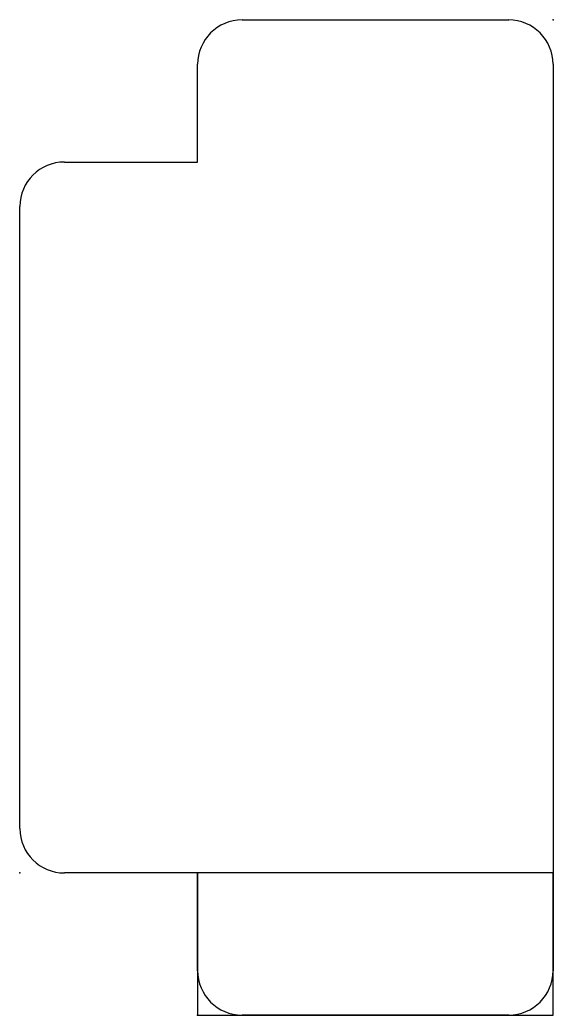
# Model space of a CAD drawing. Header units: millimetres. Extents: x 14 to 20, y 0 to 11.2.
import ezdxf

# ---------------------------------------------------------------- set-up
doc = ezdxf.new("R2010")
doc.units = ezdxf.units.MM
doc.layers.get('0').update_dxf_attribs({"linetype": 'CONTINUOUS'})

msp = doc.modelspace()

# ---------------------------------------------------------------- linework, layer by layer
for p, q in [((16.482, 11.2), (19.482, 11.2)), ((15.982, 9.6), (15.982, 10.7)), ((19.982, 10.7), (19.982, 9.6)), ((14.482, 9.6), (15.982, 9.6)), ((19.982, 9.6), (19.982, 1.6)), ((13.982, 2.1), (13.982, 9.1)), ((15.982, 1.6), (14.482, 1.6)), ((15.982, 0.5), (15.982, 1.6)), ((19.982, 1.6), (19.982, 0.5)), ((19.482, 0), (16.482, 0))]:
    msp.add_line(p, q)
msp.add_lwpolyline([(15.982, 0), (19.982, 0), (19.982, 1.6), (15.982, 1.6)], close=True)
for centre, start, end in [((19.482, 10.7), 0, 90), ((16.482, 10.7), 90, 180), ((14.482, 9.1), 90, 180), ((14.482, 2.1), 180, 270), ((16.482, 0.5), 180, 270), ((19.482, 0.5), 270, 360)]:
    msp.add_arc(centre, 0.5, start, end)
for p in [(19.982, 11.2), (13.982, 1.6), (15.982, 0)]:
    msp.add_point(p)

doc.saveas('drawing.dxf')
